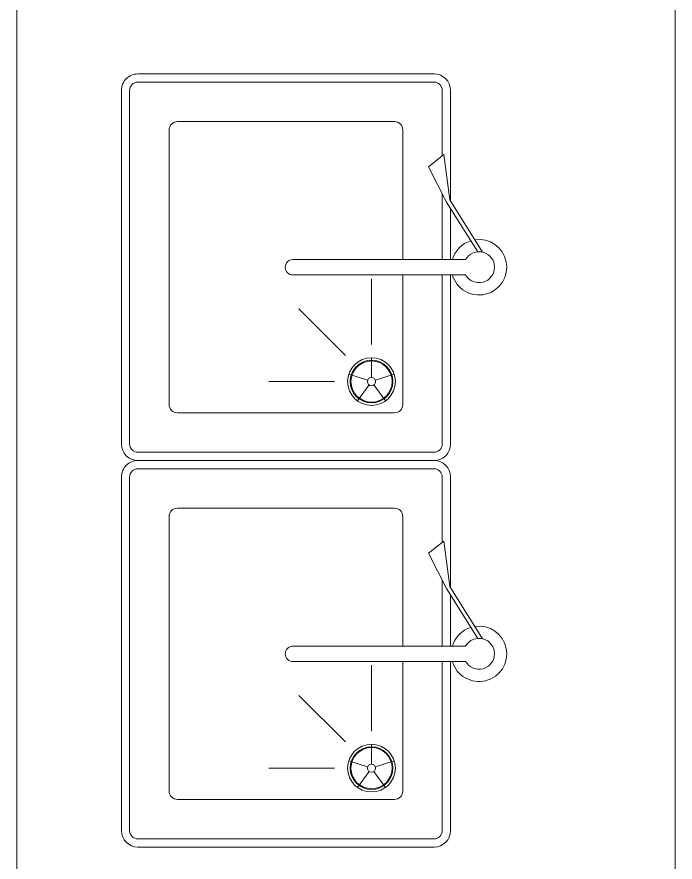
# Model space of a CAD drawing. Header units: metres. Extents: x -18745 to 220762, y -1579758 to -1356048.
# Drawn here: x 198963 to 199763, y -1467930 to -1466903 of the extents above; entities that cross this region are included whole.
import ezdxf

# ---------------------------------------------------------------- set-up
doc = ezdxf.new("R2010")
doc.units = ezdxf.units.M
doc.layers.get('0').update_dxf_attribs({"lineweight": 0})
for name, color, linetype, lineweight in [('A-100 - Copy$0$Medical Equipment and Furniture', 8, 'Continuous', 0), ('A-100 - Copy$0$SANIT', 8, 'Continuous', 0), ('A-100 - Copy$0$Walls', 8, 'Continuous', 0)]:
    doc.layers.add(name, color=color, linetype=linetype, lineweight=lineweight)

# ---------------------------------------------------------------- blocks, each defined once
blk = doc.blocks.new('A-100 - Copy$0$BMED-S-S DROP-IN SINK 45-38')
at = {"layer": 'A-100 - Copy$0$SANIT'}
for p, q in [((-18.3, 4.2), (-81.8, -35.6)), ((-18.7, -1.6), (-79.3, -39.6)), ((-9.4, -16.2), (-9.4, -226.2)), ((9.4, -16.2), (9.4, -226.2)), ((-80.4, -34.7), (-215, -34.7)), ((-81.8, -35.6), (-136.9, -42.7)), ((-79.3, -39.6), (-122.2, -61.3)), ((215, -34.7), (9.4, -34.7)), ((-135.3, -44.7), (-215, -44.7)), ((-122.2, -61.3), (-136.9, -42.7)), ((215, -44.7), (9.4, -44.7)), ((-235, -54.7), (-235, -414.7)), ((-225, -54.7), (-225, -414.7)), ((225, -414.7), (225, -54.7)), ((235, -414.7), (235, -54.7)), ((94, -130.7), (14, -130.7)), ((107.2, -162.5), (50.6, -219.1)), ((139, -175.7), (139, -255.7)), ((-215, -424.7), (215, -424.7)), ((-215, -434.7), (215, -434.7))]:
    blk.add_line(p, q, dxfattribs=at)
at = {"layer": 'A-100 - Copy$0$SANIT', "ltscale": 250}
for p, q in [((-177, -102.7), (-177, -366.7)), ((-9.4, -92.7), (-167, -92.7)), ((167, -92.7), (9.4, -92.7)), ((177, -366.7), (177, -102.7)), ((-167, -376.7), (167, -376.7))]:
    blk.add_line(p, q, dxfattribs=at)
at = {"layer": 'A-100 - Copy$0$SANIT'}
for points in [[(-9.4, -34.7), (-71.6, -34.7)], [(-9.4, -44.7), (-89.5, -44.7)], [(137.5, -126), (130, -103.1)], [(143, -127.8), (162.5, -113.7)], [(134, -130.7), (110, -130.7)], [(137.5, -135.5), (130, -158.3)], [(143, -133.7), (162.5, -147.8)]]:
    blk.add_lwpolyline(points, dxfattribs=at)
for points in [[(139, -159.7, 1), (139, -101.7, 1)], [(139, -135.7, 1), (139, -125.7, 1)]]:
    blk.add_lwpolyline(points, format="xyb", close=True, dxfattribs=at)
for radius in [26, 25]:
    blk.add_circle((139, -130.7), radius, dxfattribs=at)
for centre, radius, start, end in [((0, 0), 33.7, 286.1245, 188.9357), ((0, 0), 18.8, 299.9969, 239.9969), ((0, 0), 33.7, 197.3556, 253.8692), ((-215, -54.7), 20, 90, 180), ((215, -54.7), 20, 0, 90), ((-215, -54.7), 10, 90, 180), ((215, -54.7), 10, 0, 90), ((0, -226.2), 9.38, 179.9969, 359.9969), ((-215, -414.7), 20, 180, 270), ((-215, -414.7), 10, 180, 270), ((215, -414.7), 10, 270, 0), ((215, -414.7), 20, 270, 0)]:
    blk.add_arc(centre, radius, start, end, dxfattribs=at)
at = {"layer": 'A-100 - Copy$0$SANIT', "ltscale": 250}
for centre, start, end in [((-167, -102.7), 90.0094, 180.0094), ((167, -102.7), 0, 90), ((-167, -366.7), 180, 270), ((167, -366.7), 270, 0)]:
    blk.add_arc(centre, 10, start, end, dxfattribs=at)
blk = doc.blocks.new('A-100 - Copy')
at = {"layer": 'A-100 - Copy$0$Medical Equipment and Furniture', "elevation": 0}
blk.add_lwpolyline([(198963.3, -1464852.7), (198963.3, -1469632.7)], dxfattribs=at)
at = {"layer": 'A-100 - Copy$0$Walls', "elevation": 0}
blk.add_lwpolyline([(199763.3, -1464852.7), (199763.3, -1469677.7)], dxfattribs=at)
at = {"layer": 'A-100 - Copy$0$Medical Equipment and Furniture', "rotation": 270}
for p in [(199525, -1467206.9), (199525, -1467676.9)]:
    blk.add_blockref('A-100 - Copy$0$BMED-S-S DROP-IN SINK 45-38', p, dxfattribs=at)

msp = doc.modelspace()

# ---------------------------------------------------------------- block references
msp.add_blockref('A-100 - Copy', (0, 0))

doc.saveas('drawing.dxf')
